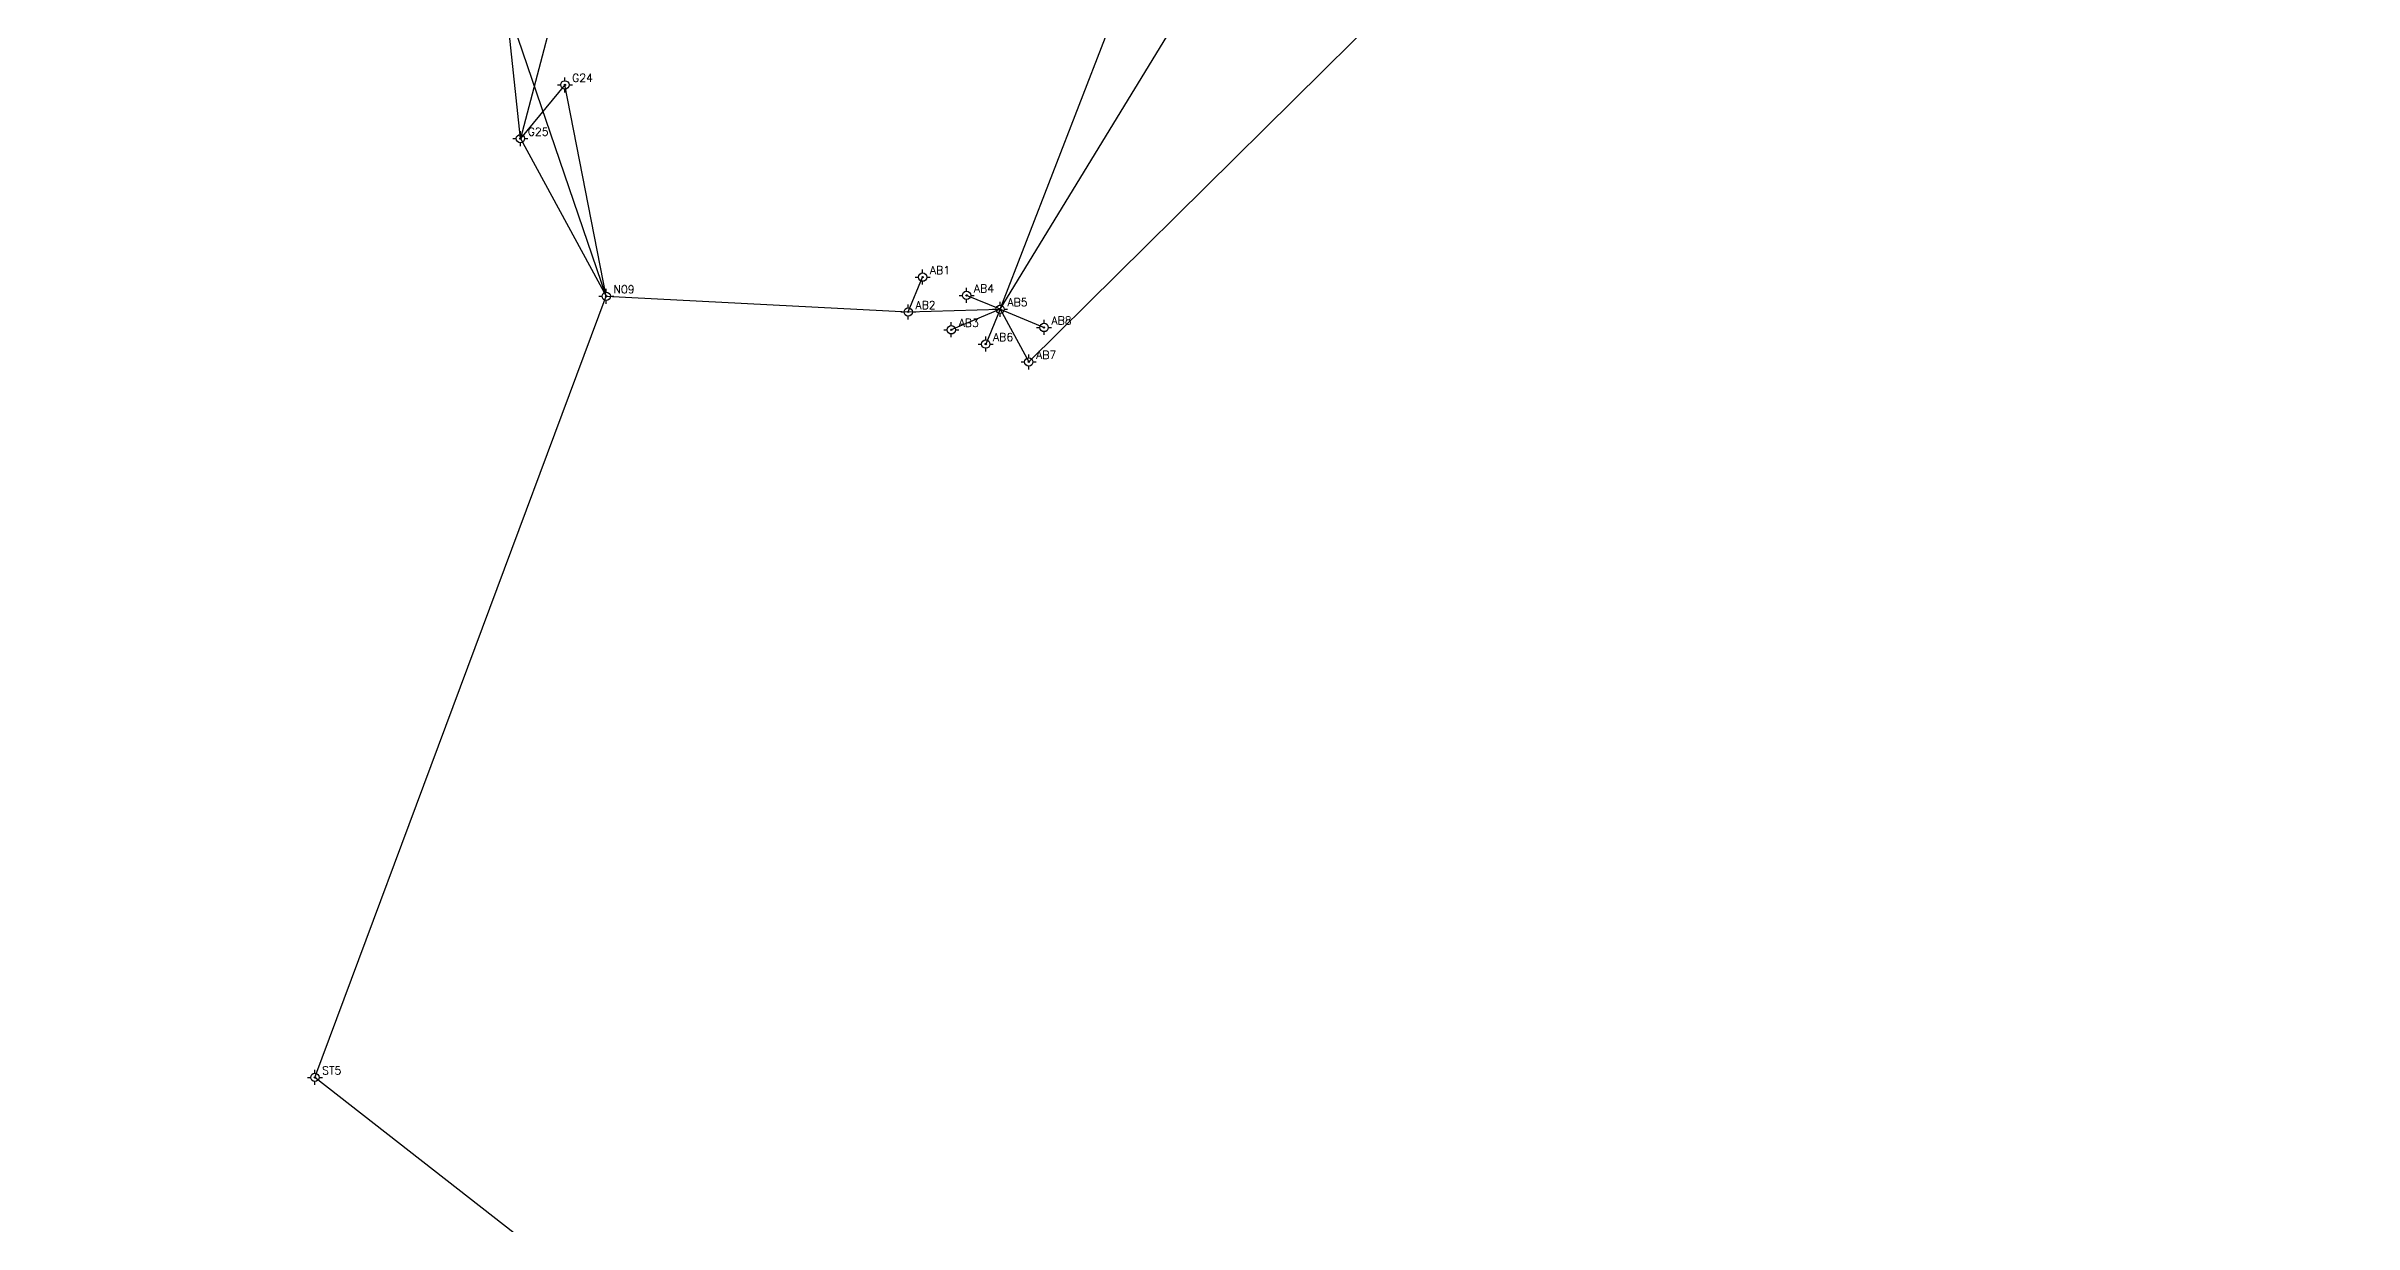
# Model space of a CAD drawing. Header units: millimetres. Extents: x 597474 to 598420, y 1993798 to 1995321.
# Drawn here: x 597618.2 to 597964.3, y 1994569.3 to 1994746 of the extents above; entities that cross this region are included whole.
import ezdxf
from ezdxf.enums import TextEntityAlignment as Align

# ---------------------------------------------------------------- set-up
doc = ezdxf.new("R2010")
doc.units = ezdxf.units.MM
doc.header["$LTSCALE"] = 0.5
doc.header["$PDMODE"] = 3
doc.header["$PDSIZE"] = 0.04
for name, color, linetype in [('91230_導線點', 7, 'Continuous'), ('CPtElev', 1, 'Continuous'), ('CPtName', 5, 'Continuous'), ('Point3D', 7, 'Continuous'), ('水準測線', 4, 'Continuous')]:
    doc.layers.add(name, color=color, linetype=linetype)
doc.styles.add('CPTELEV', font='romand.shx')
doc.styles.add('CPTNAME', font='romand.shx')
doc.styles.add('細明體', font='')
doc.styles.get('細明體').set_extended_font_data('MingLiU')

# ---------------------------------------------------------------- blocks, each defined once
blk = doc.blocks.new('302')
for points in [[(-2.25, 0), (-1.25, 0)], [(0, 1.25), (0, 2.25)], [(1.25, 0), (2.25, 0)], [(0, -2.25), (0, -1.25)]]:
    blk.add_lwpolyline(points)
for radius in [1.25, 0.2]:
    blk.add_circle((0, 0), radius)
at = {"style": '細明體'}
blk.add_attdef('PT_NO', text='', height=1.88, dxfattribs=at).set_placement((0, 3), align=Align.BOTTOM_CENTER)
blk.add_attdef('HEIGHT', text='', height=1.88, dxfattribs=at).set_placement((3, 0), align=Align.MIDDLE_LEFT)
blk.add_attdef('DESCRIPTION', text='', height=1.88, dxfattribs=at).set_placement((0, -3), align=Align.TOP_CENTER)
blk = doc.blocks.new('CPT')
at = {"layer": 'Point3D'}
blk.add_point((0, 0), dxfattribs=at)
at = {"layer": 'CPtElev', "style": 'CPTELEV'}
blk.add_attdef('CPTELEV', (2.17, -3), '', height=2.4, dxfattribs=at)
at = {"layer": 'CPtName', "style": 'CPTNAME'}
blk.add_attdef('CPTNAME', (2.17, 0.89), '', height=2.4, dxfattribs=at)

msp = doc.modelspace()

# ---------------------------------------------------------------- linework, layer by layer
at = {"layer": '水準測線'}
for points in [[(597702.19, 1994708.47), (597618.19, 1994954.48)], [(597765.57, 1994698.62), (597964.29, 1994895.18)], [(597761.27, 1994706.52), (597788.93, 1994777.99)], [(597761.27, 1994706.52), (597801.68, 1994772.71)], [(597689.33, 1994732.12), (597685.8, 1994765.49)], [(597696.88, 1994760.9), (597689.33, 1994732.12)], [(597695.99, 1994740.18), (597689.33, 1994732.12)], [(597702.19, 1994708.47), (597695.99, 1994740.18)], [(597689.33, 1994732.12), (597702.19, 1994708.47)], [(597747.48, 1994706.12), (597749.65, 1994711.34)], [(597658.5, 1994591.32), (597702.19, 1994708.47)], [(597702.19, 1994708.47), (597747.48, 1994706.12)], [(597761.27, 1994706.52), (597756.24, 1994708.61)], [(597747.48, 1994706.12), (597761.27, 1994706.52)], [(597761.27, 1994706.52), (597753.95, 1994703.44)], [(597761.27, 1994706.52), (597759.11, 1994701.3)], [(597761.27, 1994706.52), (597767.86, 1994703.79)], [(597761.27, 1994706.52), (597765.57, 1994698.62)], [(597708.21, 1994552.46), (597658.5, 1994591.32)]]:
    msp.add_lwpolyline(points, dxfattribs=at)

# ---------------------------------------------------------------- block references
at = {"layer": '91230_導線點'}
ref = msp.add_blockref('CPT', (597695.99, 1994740.18, -999), dxfattribs=dict(at, xscale=0.5, yscale=0.5, zscale=0.5))
ref.add_attrib('CPTNAME', 'G24', (597697.07, 1994740.63, -999), dxfattribs={"layer": 'CPtName', "height": 1.2, "style": 'CPTNAME'})
at = {"layer": '91230_導線點', "xscale": 0.5, "yscale": 0.5, "zscale": 0.5}
for p in [(597695.99, 1994740.18, -999), (597689.33, 1994732.12, -999), (597749.65, 1994711.34, -999), (597702.19, 1994708.47, -999), (597747.48, 1994706.12, -999), (597756.24, 1994708.61, -999), (597761.27, 1994706.52, -999), (597753.95, 1994703.44, -999), (597767.86, 1994703.79, -999), (597759.11, 1994701.3, -999), (597765.57, 1994698.62, -999), (597658.5, 1994591.32, -999)]:
    msp.add_blockref('302', p, dxfattribs=at)
at = {"layer": '91230_導線點'}
ref = msp.add_blockref('CPT', (597689.33, 1994732.12, -999), dxfattribs=dict(at, xscale=0.5, yscale=0.5, zscale=0.5))
ref.add_attrib('CPTNAME', 'G25', (597690.41, 1994732.56, -999), dxfattribs={"layer": 'CPtName', "height": 1.2, "style": 'CPTNAME'})
ref = msp.add_blockref('CPT', (597749.65, 1994711.34, -999), dxfattribs=dict(at, xscale=0.5, yscale=0.5, zscale=0.5))
ref.add_attrib('CPTNAME', 'AB1', (597750.73, 1994711.78, -999), dxfattribs={"layer": 'CPtName', "height": 1.2, "style": 'CPTNAME'})
ref = msp.add_blockref('CPT', (597702.19, 1994708.47, -999), dxfattribs=dict(at, xscale=0.5, yscale=0.5, zscale=0.5))
ref.add_attrib('CPTNAME', 'N09', (597703.27, 1994708.92, -999), dxfattribs={"layer": 'CPtName', "height": 1.2, "style": 'CPTNAME'})
ref = msp.add_blockref('CPT', (597747.48, 1994706.12, -999), dxfattribs=dict(at, xscale=0.5, yscale=0.5, zscale=0.5))
ref.add_attrib('CPTNAME', 'AB2', (597748.57, 1994706.56, -999), dxfattribs={"layer": 'CPtName', "height": 1.2, "style": 'CPTNAME'})
ref = msp.add_blockref('CPT', (597756.24, 1994708.61, -999), dxfattribs=dict(at, xscale=0.5, yscale=0.5, zscale=0.5))
ref.add_attrib('CPTNAME', 'AB4', (597757.33, 1994709.05, -999), dxfattribs={"layer": 'CPtName', "height": 1.2, "style": 'CPTNAME'})
ref = msp.add_blockref('CPT', (597761.27, 1994706.52, -999), dxfattribs=dict(at, xscale=0.5, yscale=0.5, zscale=0.5))
ref.add_attrib('CPTNAME', 'AB5', (597762.36, 1994706.97, -999), dxfattribs={"layer": 'CPtName', "height": 1.2, "style": 'CPTNAME'})
ref = msp.add_blockref('CPT', (597753.95, 1994703.44, -999), dxfattribs=dict(at, xscale=0.5, yscale=0.5, zscale=0.5))
ref.add_attrib('CPTNAME', 'AB3', (597755.04, 1994703.88, -999), dxfattribs={"layer": 'CPtName', "height": 1.2, "style": 'CPTNAME'})
ref = msp.add_blockref('CPT', (597767.86, 1994703.79, -999), dxfattribs=dict(at, xscale=0.5, yscale=0.5, zscale=0.5))
ref.add_attrib('CPTNAME', 'AB8', (597768.95, 1994704.24, -999), dxfattribs={"layer": 'CPtName', "height": 1.2, "style": 'CPTNAME'})
ref = msp.add_blockref('CPT', (597759.11, 1994701.3, -999), dxfattribs=dict(at, xscale=0.5, yscale=0.5, zscale=0.5))
ref.add_attrib('CPTNAME', 'AB6', (597760.19, 1994701.75, -999), dxfattribs={"layer": 'CPtName', "height": 1.2, "style": 'CPTNAME'})
ref = msp.add_blockref('CPT', (597765.57, 1994698.62, -999), dxfattribs=dict(at, xscale=0.5, yscale=0.5, zscale=0.5))
ref.add_attrib('CPTNAME', 'AB7', (597766.66, 1994699.07, -999), dxfattribs={"layer": 'CPtName', "height": 1.2, "style": 'CPTNAME'})
ref = msp.add_blockref('CPT', (597658.5, 1994591.32, -999), dxfattribs=dict(at, xscale=0.5, yscale=0.5, zscale=0.5))
ref.add_attrib('CPTNAME', 'ST5', (597659.59, 1994591.76, -999), dxfattribs={"layer": 'CPtName', "height": 1.2, "style": 'CPTNAME'})

doc.saveas('drawing.dxf')
